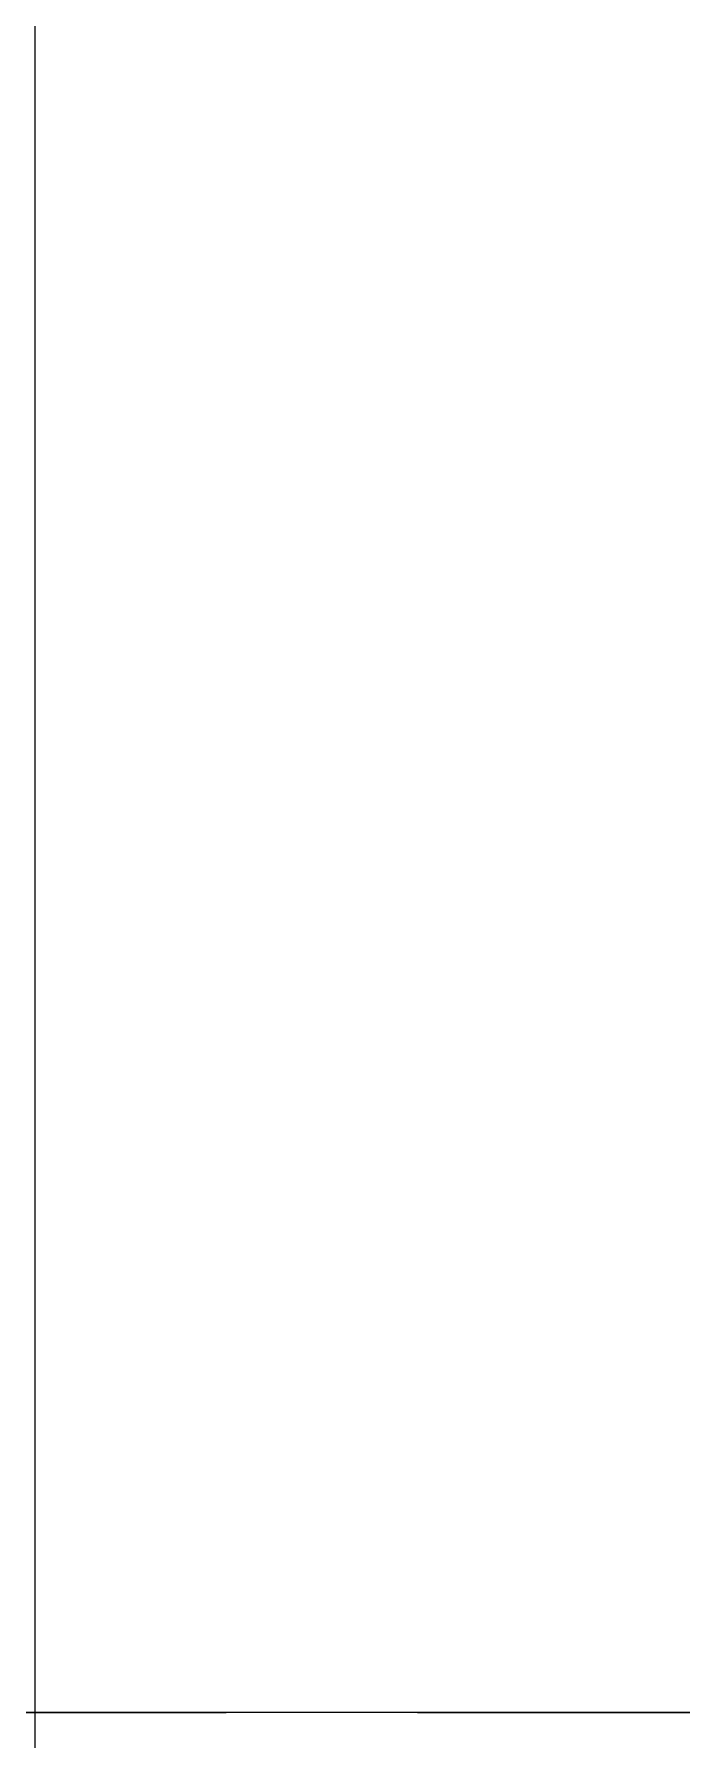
# Model space of a CAD drawing. Extents: x -18489 to 195597, y -1599 to 112111.
# Drawn here: x 15064.9 to 15098.8, y 26319.4 to 26408.6 of the extents above; entities that cross this region are included whole.
import ezdxf
from ezdxf.xclip import XClip

# ---------------------------------------------------------------- set-up
doc = ezdxf.new("R2010")
doc.units = 0
doc.header["$LTSCALE"] = 100
doc.header["$XCLIPFRAME"] = 2
doc.linetypes.add('188K-SM-07-F10-MECH-CR PIPE-Y2257103$0$X-S-FAB_SL ALL$0$HIDDEN', pattern=[0.4, 0.3, -0.1])
doc.layers.add('188K-SM-07-F10-MECH-CR PIPE-Y2257103$0$X-S-FAB_SL ALL$0$ASP_8', color=8, linetype='Continuous')
doc.layers.add('188K-SM-07-F10-MECH-CR PIPE-Y2257103$0$X-S-FAB_SL ALL$0$HID', color=5, linetype='188K-SM-07-F10-MECH-CR PIPE-Y2257103$0$X-S-FAB_SL ALL$0$HIDDEN')

# ---------------------------------------------------------------- blocks, each defined once
blk = doc.blocks.new('188K-SM-07-F10-MECH-CR PIPE-Y2257103$0$X-S-FAB_SL ALL')
at = {"layer": '188K-SM-07-F10-MECH-CR PIPE-Y2257103$0$X-S-FAB_SL ALL$0$ASP_8'}
blk.add_line((10591.479, -73068.977), (10591.479, -72848.977), dxfattribs=at)
at = {"layer": '188K-SM-07-F10-MECH-CR PIPE-Y2257103$0$X-S-FAB_SL ALL$0$HID'}
blk.add_line((-2628.521, -73013.977), (19076.479, -73013.977), dxfattribs=at)
blk = doc.blocks.new('188K-SM-07-F10-MECH-CR PIPE-Y2257103')
blk.add_line((23502.5, 26320.786), (1845, 26320.786))
ref = blk.add_blockref('188K-SM-07-F10-MECH-CR PIPE-Y2257103$0$X-S-FAB_SL ALL', (4473.521, 99334.763))
XClip(ref).set_block_clipping_path([(-7553.4648570136, -75341.9369645483), (24026.2025623869, -67725.7696244382)])

msp = doc.modelspace()

# ---------------------------------------------------------------- block references
msp.add_blockref('188K-SM-07-F10-MECH-CR PIPE-Y2257103', (0, 0))

doc.saveas('drawing.dxf')
